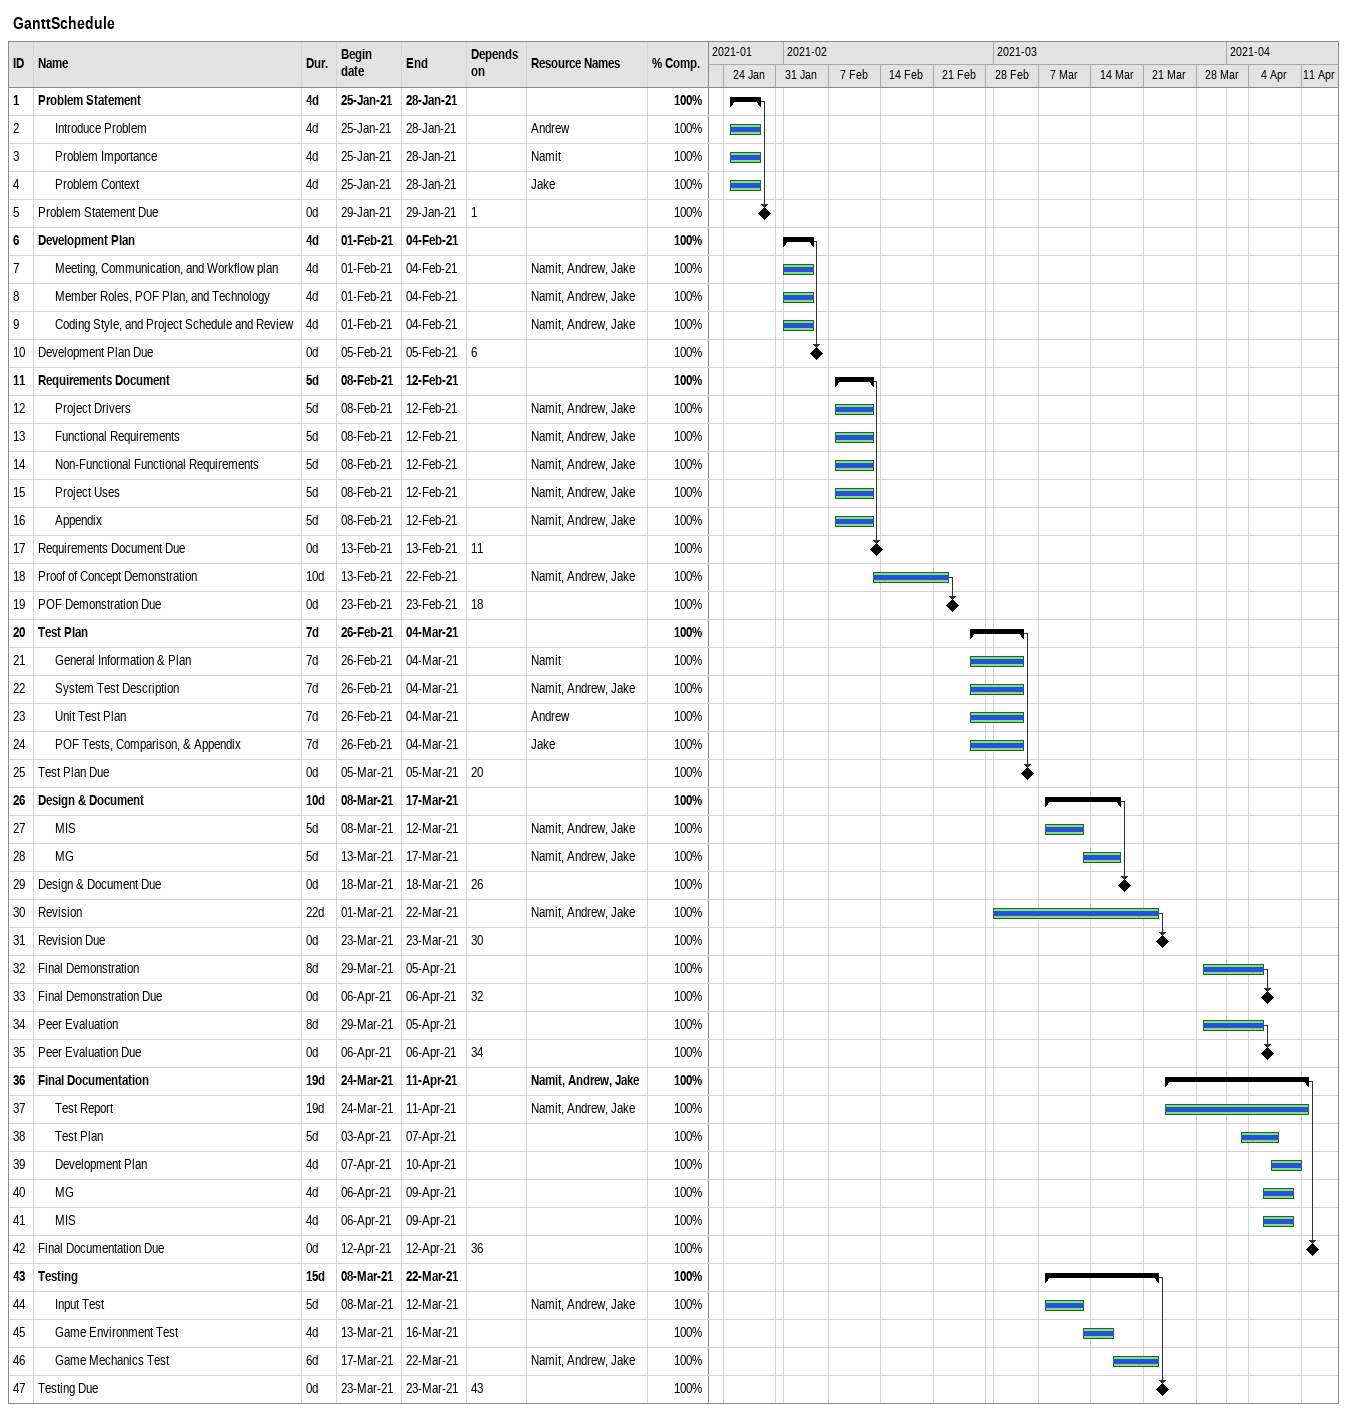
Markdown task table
GanttSchedule

| ID | Level | Task | Duration | Start | Finish | Predecessors | Resources | % complete |
|---|---|---|---|---|---|---|---|---|
| 1 | 1 | **Problem Statement** | 4d | 2021-01-25 | 2021-01-28 |  |  | 100 |
| 2 | 2 | Introduce Problem | 4d | 2021-01-25 | 2021-01-28 |  | Andrew | 100 |
| 3 | 2 | Problem Importance | 4d | 2021-01-25 | 2021-01-28 |  | Namit | 100 |
| 4 | 2 | Problem Context | 4d | 2021-01-25 | 2021-01-28 |  | Jake | 100 |
| 5 | 1 | Problem Statement Due | 0d | 2021-01-29 | 2021-01-29 | 1 |  | 100 |
| 6 | 1 | **Development Plan** | 4d | 2021-02-01 | 2021-02-04 |  |  | 100 |
| 7 | 2 | Meeting, Communication, and Workflow plan | 4d | 2021-02-01 | 2021-02-04 |  | Namit, Andrew, Jake | 100 |
| 8 | 2 | Member Roles, POF Plan, and Technology | 4d | 2021-02-01 | 2021-02-04 |  | Namit, Andrew, Jake | 100 |
| 9 | 2 | Coding Style, and Project Schedule and Review | 4d | 2021-02-01 | 2021-02-04 |  | Namit, Andrew, Jake | 100 |
| 10 | 1 | Development Plan Due | 0d | 2021-02-05 | 2021-02-05 | 6 |  | 100 |
| 11 | 1 | **Requirements Document** | 5d | 2021-02-08 | 2021-02-12 |  |  | 100 |
| 12 | 2 | Project Drivers | 5d | 2021-02-08 | 2021-02-12 |  | Namit, Andrew, Jake | 100 |
| 13 | 2 | Functional Requirements | 5d | 2021-02-08 | 2021-02-12 |  | Namit, Andrew, Jake | 100 |
| 14 | 2 | Non-Functional Functional Requirements | 5d | 2021-02-08 | 2021-02-12 |  | Namit, Andrew, Jake | 100 |
| 15 | 2 | Project Uses | 5d | 2021-02-08 | 2021-02-12 |  | Namit, Andrew, Jake | 100 |
| 16 | 2 | Appendix | 5d | 2021-02-08 | 2021-02-12 |  | Namit, Andrew, Jake | 100 |
| 17 | 1 | Requirements Document Due | 0d | 2021-02-13 | 2021-02-13 | 11 |  | 100 |
| 18 | 1 | Proof of Concept Demonstration | 10d | 2021-02-13 | 2021-02-22 |  | Namit, Andrew, Jake | 100 |
| 19 | 1 | POF Demonstration Due | 0d | 2021-02-23 | 2021-02-23 | 18 |  | 100 |
| 20 | 1 | **Test Plan** | 7d | 2021-02-26 | 2021-03-04 |  |  | 100 |
| 21 | 2 | General Information & Plan | 7d | 2021-02-26 | 2021-03-04 |  | Namit | 100 |
| 22 | 2 | System Test Description | 7d | 2021-02-26 | 2021-03-04 |  | Namit, Andrew, Jake | 100 |
| 23 | 2 | Unit Test Plan | 7d | 2021-02-26 | 2021-03-04 |  | Andrew | 100 |
| 24 | 2 | POF Tests, Comparison, & Appendix | 7d | 2021-02-26 | 2021-03-04 |  | Jake | 100 |
| 25 | 1 | Test Plan Due | 0d | 2021-03-05 | 2021-03-05 | 20 |  | 100 |
| 26 | 1 | **Design & Document** | 10d | 2021-03-08 | 2021-03-17 |  |  | 100 |
| 27 | 2 | MIS | 5d | 2021-03-08 | 2021-03-12 |  | Namit, Andrew, Jake | 100 |
| 28 | 2 | MG | 5d | 2021-03-13 | 2021-03-17 |  | Namit, Andrew, Jake | 100 |
| 29 | 1 | Design & Document Due | 0d | 2021-03-18 | 2021-03-18 | 26 |  | 100 |
| 30 | 1 | Revision | 22d | 2021-03-01 | 2021-03-22 |  | Namit, Andrew, Jake | 100 |
| 31 | 1 | Revision Due | 0d | 2021-03-23 | 2021-03-23 | 30 |  | 100 |
| 32 | 1 | Final Demonstration | 8d | 2021-03-29 | 2021-04-05 |  |  | 100 |
| 33 | 1 | Final Demonstration Due | 0d | 2021-04-06 | 2021-04-06 | 32 |  | 100 |
| 34 | 1 | Peer Evaluation | 8d | 2021-03-29 | 2021-04-05 |  |  | 100 |
| 35 | 1 | Peer Evaluation Due | 0d | 2021-04-06 | 2021-04-06 | 34 |  | 100 |
| 36 | 1 | **Final Documentation** | 19d | 2021-03-24 | 2021-04-11 |  | Namit, Andrew, Jake | 100 |
| 37 | 2 | Test Report | 19d | 2021-03-24 | 2021-04-11 |  | Namit, Andrew, Jake | 100 |
| 38 | 2 | Test Plan | 5d | 2021-04-03 | 2021-04-07 |  |  | 100 |
| 39 | 2 | Development Plan | 4d | 2021-04-07 | 2021-04-10 |  |  | 100 |
| 40 | 2 | MG | 4d | 2021-04-06 | 2021-04-09 |  |  | 100 |
| 41 | 2 | MIS | 4d | 2021-04-06 | 2021-04-09 |  |  | 100 |
| 42 | 1 | Final Documentation Due | 0d | 2021-04-12 | 2021-04-12 | 36 |  | 100 |
| 43 | 1 | **Testing** | 15d | 2021-03-08 | 2021-03-22 |  |  | 100 |
| 44 | 2 | Input Test | 5d | 2021-03-08 | 2021-03-12 |  | Namit, Andrew, Jake | 100 |
| 45 | 2 | Game Environment Test | 4d | 2021-03-13 | 2021-03-16 |  |  | 100 |
| 46 | 2 | Game Mechanics Test | 6d | 2021-03-17 | 2021-03-22 |  | Namit, Andrew, Jake | 100 |
| 47 | 1 | Testing Due | 0d | 2021-03-23 | 2021-03-23 | 43 |  | 100 |
